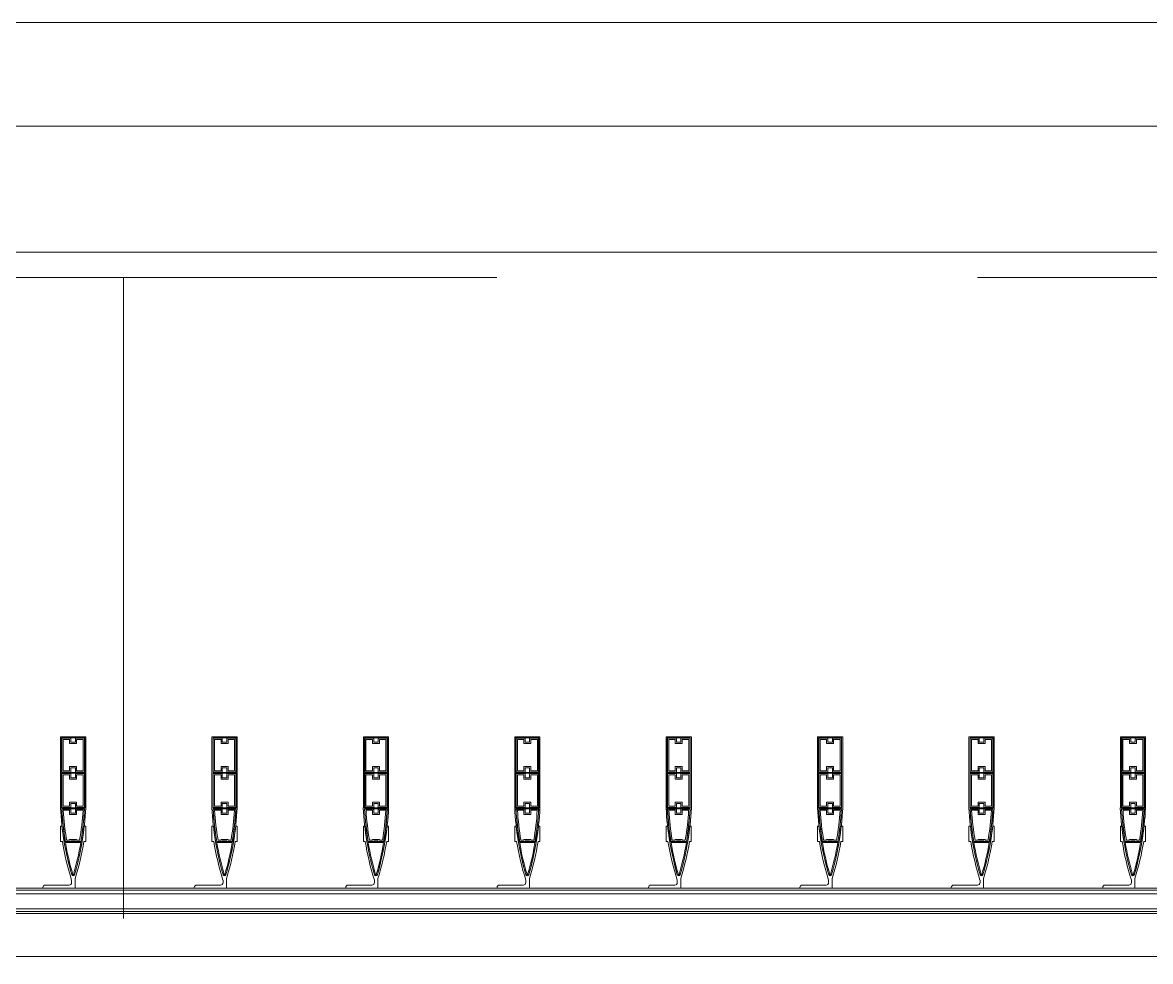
# Model space of a CAD drawing. Header units: millimetres. Extents: x 48966 to 155647, y -43515 to 26217.
# Drawn here: x 85732 to 87967, y 24062 to 25922 of the extents above; entities that cross this region are included whole.
import ezdxf

# ---------------------------------------------------------------- set-up
doc = ezdxf.new("R2010")
doc.units = ezdxf.units.MM
doc.linetypes.add('Осевые', pattern=[6350, 1270, -952.5, 3175, -952.5])
for name, color, linetype, lineweight in [('Обобщенные модели', 7, 'Continuous', 9), ('Обобщенные модели-1', 7, 'Continuous', 18), ('Оси-2', 7, 'Осевые', 9), ('Перекрытия', 7, 'Continuous', 9), ('Стены', 7, 'Continuous', 9), ('Стены-1', 7, 'Continuous', 18)]:
    doc.layers.add(name, color=color, linetype=linetype, lineweight=lineweight)

# ---------------------------------------------------------------- blocks, each defined once
blk = doc.blocks.new('Обвязочная балка 1 - Обвязочная балка 1-1451838-План 5-го этажа на отм_ _12_600')
at = {"layer": 'Обобщенные модели'}
for p, q in [((116781.7, 24196.1), (60831.6, 24196.1)), ((60831.6, 24166.3), (116781.7, 24166.3))]:
    blk.add_line(p, q, dxfattribs=at)
at = {"layer": 'Обобщенные модели-1'}
for p, q in [((116781.7, 24207.1), (60831.6, 24207.1)), ((60831.6, 24203.1), (116781.7, 24203.1)), ((116781.7, 24161.1), (60831.6, 24161.1)), ((60831.6, 24157.1), (116781.7, 24157.1))]:
    blk.add_line(p, q, dxfattribs=at)
blk = doc.blocks.new('Профиль ламели72 - Профиль ламели-1471089-План 5-го этажа на отм_ _12_600')
at = {"layer": 'Обобщенные модели-1'}
for p, q in [((83506.9, 24507.1), (83506.9, 24366.2)), ((83556.9, 24507.1), (83506.9, 24507.1)), ((83509.1, 24436.5), (83509.1, 24504.9)), ((83509.1, 24504.9), (83554.7, 24504.9)), ((83527.4, 24504.4), (83509.6, 24504.4)), ((83509.6, 24504.4), (83509.6, 24437)), ((83512.1, 24439.5), (83512.1, 24501.9)), ((83512.1, 24501.9), (83524.9, 24501.9)), ((83524.9, 24501.9), (83524.9, 24493.5)), ((83527.4, 24496), (83527.4, 24504.4)), ((83536.3, 24496), (83527.4, 24496)), ((83554.2, 24504.4), (83536.3, 24504.4)), ((83536.3, 24504.4), (83536.3, 24496)), ((83538.8, 24493.5), (83538.8, 24501.9)), ((83538.8, 24501.9), (83551.7, 24501.9)), ((83551.7, 24501.9), (83551.7, 24439.5)), ((83554.2, 24437), (83554.2, 24504.4)), ((83554.7, 24504.9), (83554.7, 24436.5)), ((83556.9, 24366.2), (83556.9, 24507.1)), ((83524.9, 24493.5), (83538.8, 24493.5)), ((83554.7, 24436.5), (83509.1, 24436.5)), ((83509.1, 24434.6), (83554.7, 24434.6)), ((83509.1, 24366.2), (83509.1, 24434.6)), ((83509.6, 24437), (83527.4, 24437)), ((83527.4, 24434.1), (83509.6, 24434.1)), ((83509.6, 24434.1), (83509.6, 24366.7)), ((83524.9, 24439.5), (83512.1, 24439.5)), ((83512.1, 24369.2), (83512.1, 24431.6)), ((83512.1, 24431.6), (83524.9, 24431.6)), ((83538.8, 24447.9), (83524.9, 24447.9)), ((83524.9, 24447.9), (83524.9, 24439.5)), ((83524.9, 24431.6), (83524.9, 24423.2)), ((83527.4, 24437), (83527.4, 24445.4)), ((83527.4, 24445.4), (83536.3, 24445.4)), ((83527.4, 24425.7), (83527.4, 24434.1)), ((83536.3, 24445.4), (83536.3, 24437)), ((83536.3, 24437), (83554.2, 24437)), ((83554.2, 24434.1), (83536.3, 24434.1)), ((83536.3, 24434.1), (83536.3, 24425.7)), ((83538.8, 24439.5), (83538.8, 24447.9)), ((83551.7, 24439.5), (83538.8, 24439.5)), ((83538.8, 24423.2), (83538.8, 24431.6)), ((83538.8, 24431.6), (83551.7, 24431.6)), ((83551.7, 24431.6), (83551.7, 24369.2)), ((83554.2, 24366.7), (83554.2, 24434.1)), ((83554.7, 24434.6), (83554.7, 24366.2)), ((83524.9, 24423.2), (83538.8, 24423.2)), ((83536.3, 24425.7), (83527.4, 24425.7)), ((83554.7, 24366.2), (83509.1, 24366.2)), ((83509.1, 24364.3), (83554.6, 24364.3)), ((83509.6, 24366.7), (83527.4, 24366.7)), ((83527.4, 24363.8), (83509.6, 24363.8)), ((83524.9, 24369.2), (83512.1, 24369.2)), ((83512.2, 24361.3), (83524.9, 24361.3)), ((83538.8, 24377.6), (83524.9, 24377.6)), ((83524.9, 24377.6), (83524.9, 24369.2)), ((83524.9, 24361.3), (83524.9, 24352.9)), ((83527.4, 24366.7), (83527.4, 24375.1)), ((83527.4, 24375.1), (83536.3, 24375.1)), ((83527.4, 24355.4), (83527.4, 24363.8)), ((83536.3, 24375.1), (83536.3, 24366.7)), ((83536.3, 24366.7), (83554.2, 24366.7)), ((83554.2, 24363.8), (83536.3, 24363.8)), ((83536.3, 24363.8), (83536.3, 24355.4)), ((83538.8, 24369.2), (83538.8, 24377.6)), ((83551.7, 24369.2), (83538.8, 24369.2)), ((83538.8, 24352.9), (83538.8, 24361.3)), ((83538.8, 24361.3), (83551.5, 24361.3)), ((83524.9, 24352.9), (83538.8, 24352.9)), ((83536.3, 24355.4), (83527.4, 24355.4)), ((83509.8, 24330.1), (83506.9, 24330.1)), ((83506.9, 24330.1), (83506.9, 24299.7)), ((83556.8, 24330.1), (83553.9, 24330.1)), ((83556.8, 24299.7), (83556.8, 24330.1)), ((83506.9, 24299.7), (83510.5, 24299.7)), ((83547.4, 24299.2), (83516.3, 24299.2)), ((83516.6, 24297.3), (83547.1, 24297.3)), ((83516.8, 24299.7), (83527.4, 24299.7)), ((83524.9, 24302.2), (83518.9, 24302.2)), ((83538.8, 24303.5), (83524.9, 24303.5)), ((83524.9, 24303.5), (83524.9, 24302.2)), ((83527.4, 24299.7), (83527.4, 24301)), ((83527.4, 24301), (83536.3, 24301)), ((83536.3, 24301), (83536.3, 24299.7)), ((83536.3, 24299.7), (83546.9, 24299.7)), ((83538.8, 24302.2), (83538.8, 24303.5)), ((83544.8, 24302.2), (83538.8, 24302.2)), ((83553.2, 24299.7), (83556.8, 24299.7)), ((83471.9, 24208.1), (83471.9, 24207.1)), ((83471.9, 24207.1), (83535.9, 24207.1)), ((83523.9, 24213.1), (83476.9, 24213.1)), ((83528.9, 24223), (83528.9, 24218.1)), ((83535.9, 24207.1), (83535.9, 24226.3))]:
    blk.add_line(p, q, dxfattribs=at)
for centre, radius, start, end in [((84080.6, 24394.6), 574.5, 182.8338, 196.2258), ((84080.7, 24394.3), 572.3, 183.0109, 189.5715), ((84080.4, 24395.9), 571.8, 183.2193, 189.6867), ((84080.5, 24395.6), 569.3, 183.4571, 189.4457), ((82983.1, 24394.6), 574.5, 343.7742, 357.1662), ((82983.2, 24395.6), 569.3, 350.5543, 356.5429), ((82983.3, 24395.9), 571.8, 350.3133, 356.7807), ((82983, 24394.3), 572.3, 350.4285, 356.9891), ((84080.6, 24394.6), 574.5, 186.4465, 196.2576), ((82983.1, 24394.6), 574.5, 343.7424, 353.5535), ((84077.1, 24394.6), 574.5, 189.5084, 197.3712), ((84049, 24386.8), 539.8, 189.5428, 196.4344), ((83014.7, 24386.8), 539.8, 343.5656, 350.4572), ((82986.6, 24394.6), 574.5, 342.9661, 350.4916), ((83531.9, 24235.1), 3, 200, 340), ((83531.9, 24234.5), 2.84, 196.2576, 343.7424), ((83531.9, 24234.2), 0.645, 196.4344, 343.5656), ((83476.9, 24208.1), 5, 90, 180), ((83523.9, 24218.1), 5, 270, 0)]:
    blk.add_arc(centre, radius, start, end, dxfattribs=at)
blk = doc.blocks.new('Профиль ламели73 - Профиль ламели-1471354-План 5-го этажа на отм_ _12_600')
at = {"layer": 'Обобщенные модели-1'}
for p, q in [((83806.9, 24507.1), (83806.9, 24366.2)), ((83856.9, 24507.1), (83806.9, 24507.1)), ((83809.1, 24436.5), (83809.1, 24504.9)), ((83809.1, 24504.9), (83854.7, 24504.9)), ((83827.4, 24504.4), (83809.6, 24504.4)), ((83809.6, 24504.4), (83809.6, 24437)), ((83812.1, 24439.5), (83812.1, 24501.9)), ((83812.1, 24501.9), (83824.9, 24501.9)), ((83824.9, 24501.9), (83824.9, 24493.5)), ((83827.4, 24496), (83827.4, 24504.4)), ((83836.3, 24496), (83827.4, 24496)), ((83854.2, 24504.4), (83836.3, 24504.4)), ((83836.3, 24504.4), (83836.3, 24496)), ((83838.8, 24493.5), (83838.8, 24501.9)), ((83838.8, 24501.9), (83851.7, 24501.9)), ((83851.7, 24501.9), (83851.7, 24439.5)), ((83854.2, 24437), (83854.2, 24504.4)), ((83854.7, 24504.9), (83854.7, 24436.5)), ((83856.9, 24366.2), (83856.9, 24507.1)), ((83824.9, 24493.5), (83838.8, 24493.5)), ((83854.7, 24436.5), (83809.1, 24436.5)), ((83809.1, 24434.6), (83854.7, 24434.6)), ((83809.1, 24366.2), (83809.1, 24434.6)), ((83809.6, 24437), (83827.4, 24437)), ((83827.4, 24434.1), (83809.6, 24434.1)), ((83809.6, 24434.1), (83809.6, 24366.7)), ((83824.9, 24439.5), (83812.1, 24439.5)), ((83812.1, 24369.2), (83812.1, 24431.6)), ((83812.1, 24431.6), (83824.9, 24431.6)), ((83838.8, 24447.9), (83824.9, 24447.9)), ((83824.9, 24447.9), (83824.9, 24439.5)), ((83824.9, 24431.6), (83824.9, 24423.2)), ((83827.4, 24437), (83827.4, 24445.4)), ((83827.4, 24445.4), (83836.3, 24445.4)), ((83827.4, 24425.7), (83827.4, 24434.1)), ((83836.3, 24445.4), (83836.3, 24437)), ((83836.3, 24437), (83854.2, 24437)), ((83854.2, 24434.1), (83836.3, 24434.1)), ((83836.3, 24434.1), (83836.3, 24425.7)), ((83838.8, 24439.5), (83838.8, 24447.9)), ((83851.7, 24439.5), (83838.8, 24439.5)), ((83838.8, 24423.2), (83838.8, 24431.6)), ((83838.8, 24431.6), (83851.7, 24431.6)), ((83851.7, 24431.6), (83851.7, 24369.2)), ((83854.2, 24366.7), (83854.2, 24434.1)), ((83854.7, 24434.6), (83854.7, 24366.2)), ((83824.9, 24423.2), (83838.8, 24423.2)), ((83836.3, 24425.7), (83827.4, 24425.7)), ((83854.7, 24366.2), (83809.1, 24366.2)), ((83809.1, 24364.3), (83854.6, 24364.3)), ((83809.6, 24366.7), (83827.4, 24366.7)), ((83827.4, 24363.8), (83809.6, 24363.8)), ((83824.9, 24369.2), (83812.1, 24369.2)), ((83812.2, 24361.3), (83824.9, 24361.3)), ((83838.8, 24377.6), (83824.9, 24377.6)), ((83824.9, 24377.6), (83824.9, 24369.2)), ((83824.9, 24361.3), (83824.9, 24352.9)), ((83827.4, 24366.7), (83827.4, 24375.1)), ((83827.4, 24375.1), (83836.3, 24375.1)), ((83827.4, 24355.4), (83827.4, 24363.8)), ((83836.3, 24375.1), (83836.3, 24366.7)), ((83836.3, 24366.7), (83854.2, 24366.7)), ((83854.2, 24363.8), (83836.3, 24363.8)), ((83836.3, 24363.8), (83836.3, 24355.4)), ((83838.8, 24369.2), (83838.8, 24377.6)), ((83851.7, 24369.2), (83838.8, 24369.2)), ((83838.8, 24352.9), (83838.8, 24361.3)), ((83838.8, 24361.3), (83851.5, 24361.3)), ((83824.9, 24352.9), (83838.8, 24352.9)), ((83836.3, 24355.4), (83827.4, 24355.4)), ((83809.8, 24330.1), (83806.9, 24330.1)), ((83806.9, 24330.1), (83806.9, 24299.7)), ((83856.8, 24330.1), (83853.9, 24330.1)), ((83856.8, 24299.7), (83856.8, 24330.1)), ((83806.9, 24299.7), (83810.5, 24299.7)), ((83847.4, 24299.2), (83816.3, 24299.2)), ((83816.6, 24297.3), (83847.1, 24297.3)), ((83816.8, 24299.7), (83827.4, 24299.7)), ((83824.9, 24302.2), (83818.9, 24302.2)), ((83838.8, 24303.5), (83824.9, 24303.5)), ((83824.9, 24303.5), (83824.9, 24302.2)), ((83827.4, 24299.7), (83827.4, 24301)), ((83827.4, 24301), (83836.3, 24301)), ((83836.3, 24301), (83836.3, 24299.7)), ((83836.3, 24299.7), (83846.9, 24299.7)), ((83838.8, 24302.2), (83838.8, 24303.5)), ((83844.8, 24302.2), (83838.8, 24302.2)), ((83853.2, 24299.7), (83856.8, 24299.7)), ((83771.9, 24208.1), (83771.9, 24207.1)), ((83771.9, 24207.1), (83835.9, 24207.1)), ((83823.9, 24213.1), (83776.9, 24213.1)), ((83828.9, 24223), (83828.9, 24218.1)), ((83835.9, 24207.1), (83835.9, 24226.3))]:
    blk.add_line(p, q, dxfattribs=at)
for centre, radius, start, end in [((84380.6, 24394.6), 574.5, 182.8338, 196.2258), ((84380.7, 24394.3), 572.3, 183.0109, 189.5715), ((84380.4, 24395.9), 571.8, 183.2193, 189.6867), ((84380.5, 24395.6), 569.3, 183.4571, 189.4457), ((83283.1, 24394.6), 574.5, 343.7742, 357.1662), ((83283.2, 24395.6), 569.3, 350.5543, 356.5429), ((83283.3, 24395.9), 571.8, 350.3133, 356.7807), ((83283, 24394.3), 572.3, 350.4285, 356.9891), ((84380.6, 24394.6), 574.5, 186.4465, 196.2576), ((83283.1, 24394.6), 574.5, 343.7424, 353.5535), ((84377.1, 24394.6), 574.5, 189.5084, 197.3712), ((84349, 24386.8), 539.8, 189.5428, 196.4344), ((83314.7, 24386.8), 539.8, 343.5656, 350.4572), ((83286.6, 24394.6), 574.5, 342.9661, 350.4916), ((83831.9, 24235.1), 3, 200, 340), ((83831.9, 24234.5), 2.84, 196.2576, 343.7424), ((83831.9, 24234.2), 0.645, 196.4344, 343.5656), ((83776.9, 24208.1), 5, 90, 180), ((83823.9, 24218.1), 5, 270, 0)]:
    blk.add_arc(centre, radius, start, end, dxfattribs=at)
blk = doc.blocks.new('Профиль ламели74 - Профиль ламели-1471619-План 5-го этажа на отм_ _12_600')
at = {"layer": 'Обобщенные модели-1'}
for p, q in [((84106.9, 24507.1), (84106.9, 24366.2)), ((84156.9, 24507.1), (84106.9, 24507.1)), ((84109.1, 24436.5), (84109.1, 24504.9)), ((84109.1, 24504.9), (84154.7, 24504.9)), ((84127.4, 24504.4), (84109.6, 24504.4)), ((84109.6, 24504.4), (84109.6, 24437)), ((84112.1, 24439.5), (84112.1, 24501.9)), ((84112.1, 24501.9), (84124.9, 24501.9)), ((84124.9, 24501.9), (84124.9, 24493.5)), ((84127.4, 24496), (84127.4, 24504.4)), ((84136.3, 24496), (84127.4, 24496)), ((84154.2, 24504.4), (84136.3, 24504.4)), ((84136.3, 24504.4), (84136.3, 24496)), ((84138.8, 24493.5), (84138.8, 24501.9)), ((84138.8, 24501.9), (84151.7, 24501.9)), ((84151.7, 24501.9), (84151.7, 24439.5)), ((84154.2, 24437), (84154.2, 24504.4)), ((84154.7, 24504.9), (84154.7, 24436.5)), ((84156.9, 24366.2), (84156.9, 24507.1)), ((84124.9, 24493.5), (84138.8, 24493.5)), ((84154.7, 24436.5), (84109.1, 24436.5)), ((84109.1, 24434.6), (84154.7, 24434.6)), ((84109.1, 24366.2), (84109.1, 24434.6)), ((84109.6, 24437), (84127.4, 24437)), ((84127.4, 24434.1), (84109.6, 24434.1)), ((84109.6, 24434.1), (84109.6, 24366.7)), ((84124.9, 24439.5), (84112.1, 24439.5)), ((84112.1, 24369.2), (84112.1, 24431.6)), ((84112.1, 24431.6), (84124.9, 24431.6)), ((84138.8, 24447.9), (84124.9, 24447.9)), ((84124.9, 24447.9), (84124.9, 24439.5)), ((84124.9, 24431.6), (84124.9, 24423.2)), ((84127.4, 24437), (84127.4, 24445.4)), ((84127.4, 24445.4), (84136.3, 24445.4)), ((84127.4, 24425.7), (84127.4, 24434.1)), ((84136.3, 24445.4), (84136.3, 24437)), ((84136.3, 24437), (84154.2, 24437)), ((84154.2, 24434.1), (84136.3, 24434.1)), ((84136.3, 24434.1), (84136.3, 24425.7)), ((84138.8, 24439.5), (84138.8, 24447.9)), ((84151.7, 24439.5), (84138.8, 24439.5)), ((84138.8, 24423.2), (84138.8, 24431.6)), ((84138.8, 24431.6), (84151.7, 24431.6)), ((84151.7, 24431.6), (84151.7, 24369.2)), ((84154.2, 24366.7), (84154.2, 24434.1)), ((84154.7, 24434.6), (84154.7, 24366.2)), ((84124.9, 24423.2), (84138.8, 24423.2)), ((84136.3, 24425.7), (84127.4, 24425.7)), ((84154.7, 24366.2), (84109.1, 24366.2)), ((84109.1, 24364.3), (84154.6, 24364.3)), ((84109.6, 24366.7), (84127.4, 24366.7)), ((84127.4, 24363.8), (84109.6, 24363.8)), ((84124.9, 24369.2), (84112.1, 24369.2)), ((84112.2, 24361.3), (84124.9, 24361.3)), ((84138.8, 24377.6), (84124.9, 24377.6)), ((84124.9, 24377.6), (84124.9, 24369.2)), ((84124.9, 24361.3), (84124.9, 24352.9)), ((84127.4, 24366.7), (84127.4, 24375.1)), ((84127.4, 24375.1), (84136.3, 24375.1)), ((84127.4, 24355.4), (84127.4, 24363.8)), ((84136.3, 24375.1), (84136.3, 24366.7)), ((84136.3, 24366.7), (84154.2, 24366.7)), ((84154.2, 24363.8), (84136.3, 24363.8)), ((84136.3, 24363.8), (84136.3, 24355.4)), ((84138.8, 24369.2), (84138.8, 24377.6)), ((84151.7, 24369.2), (84138.8, 24369.2)), ((84138.8, 24352.9), (84138.8, 24361.3)), ((84138.8, 24361.3), (84151.5, 24361.3)), ((84124.9, 24352.9), (84138.8, 24352.9)), ((84136.3, 24355.4), (84127.4, 24355.4)), ((84109.8, 24330.1), (84106.9, 24330.1)), ((84106.9, 24330.1), (84106.9, 24299.7)), ((84156.8, 24330.1), (84153.9, 24330.1)), ((84156.8, 24299.7), (84156.8, 24330.1)), ((84106.9, 24299.7), (84110.5, 24299.7)), ((84147.4, 24299.2), (84116.3, 24299.2)), ((84116.6, 24297.3), (84147.1, 24297.3)), ((84116.8, 24299.7), (84127.4, 24299.7)), ((84124.9, 24302.2), (84118.9, 24302.2)), ((84138.8, 24303.5), (84124.9, 24303.5)), ((84124.9, 24303.5), (84124.9, 24302.2)), ((84127.4, 24299.7), (84127.4, 24301)), ((84127.4, 24301), (84136.3, 24301)), ((84136.3, 24301), (84136.3, 24299.7)), ((84136.3, 24299.7), (84146.9, 24299.7)), ((84138.8, 24302.2), (84138.8, 24303.5)), ((84144.8, 24302.2), (84138.8, 24302.2)), ((84153.2, 24299.7), (84156.8, 24299.7)), ((84071.9, 24208.1), (84071.9, 24207.1)), ((84071.9, 24207.1), (84135.9, 24207.1)), ((84123.9, 24213.1), (84076.9, 24213.1)), ((84128.9, 24223), (84128.9, 24218.1)), ((84135.9, 24207.1), (84135.9, 24226.3))]:
    blk.add_line(p, q, dxfattribs=at)
for centre, radius, start, end in [((84680.6, 24394.6), 574.5, 182.8338, 196.2258), ((84680.7, 24394.3), 572.3, 183.0109, 189.5715), ((84680.4, 24395.9), 571.8, 183.2193, 189.6867), ((84680.5, 24395.6), 569.3, 183.4571, 189.4457), ((83583.1, 24394.6), 574.5, 343.7742, 357.1662), ((83583.2, 24395.6), 569.3, 350.5543, 356.5429), ((83583.3, 24395.9), 571.8, 350.3133, 356.7807), ((83583, 24394.3), 572.3, 350.4285, 356.9891), ((84680.6, 24394.6), 574.5, 186.4465, 196.2576), ((83583.1, 24394.6), 574.5, 343.7424, 353.5535), ((84677.1, 24394.6), 574.5, 189.5084, 197.3712), ((84649, 24386.8), 539.8, 189.5428, 196.4344), ((83614.7, 24386.8), 539.8, 343.5656, 350.4572), ((83586.6, 24394.6), 574.5, 342.9661, 350.4916), ((84131.9, 24235.1), 3, 200, 340), ((84131.9, 24234.5), 2.84, 196.2576, 343.7424), ((84131.9, 24234.2), 0.645, 196.4344, 343.5656), ((84076.9, 24208.1), 5, 90, 180), ((84123.9, 24218.1), 5, 270, 0)]:
    blk.add_arc(centre, radius, start, end, dxfattribs=at)
blk = doc.blocks.new('Профиль ламели75 - Профиль ламели-1471884-План 5-го этажа на отм_ _12_600')
at = {"layer": 'Обобщенные модели-1'}
for p, q in [((84406.9, 24507.1), (84406.9, 24366.2)), ((84456.9, 24507.1), (84406.9, 24507.1)), ((84409.1, 24436.5), (84409.1, 24504.9)), ((84409.1, 24504.9), (84454.7, 24504.9)), ((84427.4, 24504.4), (84409.6, 24504.4)), ((84409.6, 24504.4), (84409.6, 24437)), ((84412.1, 24439.5), (84412.1, 24501.9)), ((84412.1, 24501.9), (84424.9, 24501.9)), ((84424.9, 24501.9), (84424.9, 24493.5)), ((84427.4, 24496), (84427.4, 24504.4)), ((84436.3, 24496), (84427.4, 24496)), ((84454.2, 24504.4), (84436.3, 24504.4)), ((84436.3, 24504.4), (84436.3, 24496)), ((84438.8, 24493.5), (84438.8, 24501.9)), ((84438.8, 24501.9), (84451.7, 24501.9)), ((84451.7, 24501.9), (84451.7, 24439.5)), ((84454.2, 24437), (84454.2, 24504.4)), ((84454.7, 24504.9), (84454.7, 24436.5)), ((84456.9, 24366.2), (84456.9, 24507.1)), ((84424.9, 24493.5), (84438.8, 24493.5)), ((84454.7, 24436.5), (84409.1, 24436.5)), ((84409.1, 24434.6), (84454.7, 24434.6)), ((84409.1, 24366.2), (84409.1, 24434.6)), ((84409.6, 24437), (84427.4, 24437)), ((84427.4, 24434.1), (84409.6, 24434.1)), ((84409.6, 24434.1), (84409.6, 24366.7)), ((84424.9, 24439.5), (84412.1, 24439.5)), ((84412.1, 24369.2), (84412.1, 24431.6)), ((84412.1, 24431.6), (84424.9, 24431.6)), ((84438.8, 24447.9), (84424.9, 24447.9)), ((84424.9, 24447.9), (84424.9, 24439.5)), ((84424.9, 24431.6), (84424.9, 24423.2)), ((84427.4, 24437), (84427.4, 24445.4)), ((84427.4, 24445.4), (84436.3, 24445.4)), ((84427.4, 24425.7), (84427.4, 24434.1)), ((84436.3, 24445.4), (84436.3, 24437)), ((84436.3, 24437), (84454.2, 24437)), ((84454.2, 24434.1), (84436.3, 24434.1)), ((84436.3, 24434.1), (84436.3, 24425.7)), ((84438.8, 24439.5), (84438.8, 24447.9)), ((84451.7, 24439.5), (84438.8, 24439.5)), ((84438.8, 24423.2), (84438.8, 24431.6)), ((84438.8, 24431.6), (84451.7, 24431.6)), ((84451.7, 24431.6), (84451.7, 24369.2)), ((84454.2, 24366.7), (84454.2, 24434.1)), ((84454.7, 24434.6), (84454.7, 24366.2)), ((84424.9, 24423.2), (84438.8, 24423.2)), ((84436.3, 24425.7), (84427.4, 24425.7)), ((84454.7, 24366.2), (84409.1, 24366.2)), ((84409.1, 24364.3), (84454.6, 24364.3)), ((84409.6, 24366.7), (84427.4, 24366.7)), ((84427.4, 24363.8), (84409.6, 24363.8)), ((84424.9, 24369.2), (84412.1, 24369.2)), ((84412.2, 24361.3), (84424.9, 24361.3)), ((84438.8, 24377.6), (84424.9, 24377.6)), ((84424.9, 24377.6), (84424.9, 24369.2)), ((84424.9, 24361.3), (84424.9, 24352.9)), ((84427.4, 24366.7), (84427.4, 24375.1)), ((84427.4, 24375.1), (84436.3, 24375.1)), ((84427.4, 24355.4), (84427.4, 24363.8)), ((84436.3, 24375.1), (84436.3, 24366.7)), ((84436.3, 24366.7), (84454.2, 24366.7)), ((84454.2, 24363.8), (84436.3, 24363.8)), ((84436.3, 24363.8), (84436.3, 24355.4)), ((84438.8, 24369.2), (84438.8, 24377.6)), ((84451.7, 24369.2), (84438.8, 24369.2)), ((84438.8, 24352.9), (84438.8, 24361.3)), ((84438.8, 24361.3), (84451.5, 24361.3)), ((84424.9, 24352.9), (84438.8, 24352.9)), ((84436.3, 24355.4), (84427.4, 24355.4)), ((84409.8, 24330.1), (84406.9, 24330.1)), ((84406.9, 24330.1), (84406.9, 24299.7)), ((84456.8, 24330.1), (84453.9, 24330.1)), ((84456.8, 24299.7), (84456.8, 24330.1)), ((84406.9, 24299.7), (84410.5, 24299.7)), ((84447.4, 24299.2), (84416.3, 24299.2)), ((84416.6, 24297.3), (84447.1, 24297.3)), ((84416.8, 24299.7), (84427.4, 24299.7)), ((84424.9, 24302.2), (84418.9, 24302.2)), ((84438.8, 24303.5), (84424.9, 24303.5)), ((84424.9, 24303.5), (84424.9, 24302.2)), ((84427.4, 24299.7), (84427.4, 24301)), ((84427.4, 24301), (84436.3, 24301)), ((84436.3, 24301), (84436.3, 24299.7)), ((84436.3, 24299.7), (84446.9, 24299.7)), ((84438.8, 24302.2), (84438.8, 24303.5)), ((84444.8, 24302.2), (84438.8, 24302.2)), ((84453.2, 24299.7), (84456.8, 24299.7)), ((84371.9, 24208.1), (84371.9, 24207.1)), ((84371.9, 24207.1), (84435.9, 24207.1)), ((84423.9, 24213.1), (84376.9, 24213.1)), ((84428.9, 24223), (84428.9, 24218.1)), ((84435.9, 24207.1), (84435.9, 24226.3))]:
    blk.add_line(p, q, dxfattribs=at)
for centre, radius, start, end in [((84980.6, 24394.6), 574.5, 182.8338, 196.2258), ((84980.7, 24394.3), 572.3, 183.0109, 189.5715), ((84980.4, 24395.9), 571.8, 183.2193, 189.6867), ((84980.5, 24395.6), 569.3, 183.4571, 189.4457), ((83883.1, 24394.6), 574.5, 343.7742, 357.1662), ((83883.2, 24395.6), 569.3, 350.5543, 356.5429), ((83883.3, 24395.9), 571.8, 350.3133, 356.7807), ((83883, 24394.3), 572.3, 350.4285, 356.9891), ((84980.6, 24394.6), 574.5, 186.4465, 196.2576), ((83883.1, 24394.6), 574.5, 343.7424, 353.5535), ((84977.1, 24394.6), 574.5, 189.5084, 197.3712), ((84949, 24386.8), 539.8, 189.5428, 196.4344), ((83914.7, 24386.8), 539.8, 343.5656, 350.4572), ((83886.6, 24394.6), 574.5, 342.9661, 350.4916), ((84431.9, 24235.1), 3, 200, 340), ((84431.9, 24234.5), 2.84, 196.2576, 343.7424), ((84431.9, 24234.2), 0.645, 196.4344, 343.5656), ((84376.9, 24208.1), 5, 90, 180), ((84423.9, 24218.1), 5, 270, 0)]:
    blk.add_arc(centre, radius, start, end, dxfattribs=at)
blk = doc.blocks.new('Профиль ламели76 - Профиль ламели-1472149-План 5-го этажа на отм_ _12_600')
at = {"layer": 'Обобщенные модели-1'}
for p, q in [((84706.9, 24507.1), (84706.9, 24366.2)), ((84756.9, 24507.1), (84706.9, 24507.1)), ((84709.1, 24436.5), (84709.1, 24504.9)), ((84709.1, 24504.9), (84754.7, 24504.9)), ((84727.4, 24504.4), (84709.6, 24504.4)), ((84709.6, 24504.4), (84709.6, 24437)), ((84712.1, 24439.5), (84712.1, 24501.9)), ((84712.1, 24501.9), (84724.9, 24501.9)), ((84724.9, 24501.9), (84724.9, 24493.5)), ((84727.4, 24496), (84727.4, 24504.4)), ((84736.3, 24496), (84727.4, 24496)), ((84754.2, 24504.4), (84736.3, 24504.4)), ((84736.3, 24504.4), (84736.3, 24496)), ((84738.8, 24493.5), (84738.8, 24501.9)), ((84738.8, 24501.9), (84751.7, 24501.9)), ((84751.7, 24501.9), (84751.7, 24439.5)), ((84754.2, 24437), (84754.2, 24504.4)), ((84754.7, 24504.9), (84754.7, 24436.5)), ((84756.9, 24366.2), (84756.9, 24507.1)), ((84724.9, 24493.5), (84738.8, 24493.5)), ((84754.7, 24436.5), (84709.1, 24436.5)), ((84709.1, 24434.6), (84754.7, 24434.6)), ((84709.1, 24366.2), (84709.1, 24434.6)), ((84709.6, 24437), (84727.4, 24437)), ((84727.4, 24434.1), (84709.6, 24434.1)), ((84709.6, 24434.1), (84709.6, 24366.7)), ((84724.9, 24439.5), (84712.1, 24439.5)), ((84712.1, 24369.2), (84712.1, 24431.6)), ((84712.1, 24431.6), (84724.9, 24431.6)), ((84738.8, 24447.9), (84724.9, 24447.9)), ((84724.9, 24447.9), (84724.9, 24439.5)), ((84724.9, 24431.6), (84724.9, 24423.2)), ((84727.4, 24437), (84727.4, 24445.4)), ((84727.4, 24445.4), (84736.3, 24445.4)), ((84727.4, 24425.7), (84727.4, 24434.1)), ((84736.3, 24445.4), (84736.3, 24437)), ((84736.3, 24437), (84754.2, 24437)), ((84754.2, 24434.1), (84736.3, 24434.1)), ((84736.3, 24434.1), (84736.3, 24425.7)), ((84738.8, 24439.5), (84738.8, 24447.9)), ((84751.7, 24439.5), (84738.8, 24439.5)), ((84738.8, 24423.2), (84738.8, 24431.6)), ((84738.8, 24431.6), (84751.7, 24431.6)), ((84751.7, 24431.6), (84751.7, 24369.2)), ((84754.2, 24366.7), (84754.2, 24434.1)), ((84754.7, 24434.6), (84754.7, 24366.2)), ((84724.9, 24423.2), (84738.8, 24423.2)), ((84736.3, 24425.7), (84727.4, 24425.7)), ((84754.7, 24366.2), (84709.1, 24366.2)), ((84709.1, 24364.3), (84754.6, 24364.3)), ((84709.6, 24366.7), (84727.4, 24366.7)), ((84727.4, 24363.8), (84709.6, 24363.8)), ((84724.9, 24369.2), (84712.1, 24369.2)), ((84712.2, 24361.3), (84724.9, 24361.3)), ((84738.8, 24377.6), (84724.9, 24377.6)), ((84724.9, 24377.6), (84724.9, 24369.2)), ((84724.9, 24361.3), (84724.9, 24352.9)), ((84727.4, 24366.7), (84727.4, 24375.1)), ((84727.4, 24375.1), (84736.3, 24375.1)), ((84727.4, 24355.4), (84727.4, 24363.8)), ((84736.3, 24375.1), (84736.3, 24366.7)), ((84736.3, 24366.7), (84754.2, 24366.7)), ((84754.2, 24363.8), (84736.3, 24363.8)), ((84736.3, 24363.8), (84736.3, 24355.4)), ((84738.8, 24369.2), (84738.8, 24377.6)), ((84751.7, 24369.2), (84738.8, 24369.2)), ((84738.8, 24352.9), (84738.8, 24361.3)), ((84738.8, 24361.3), (84751.5, 24361.3)), ((84724.9, 24352.9), (84738.8, 24352.9)), ((84736.3, 24355.4), (84727.4, 24355.4)), ((84709.8, 24330.1), (84706.9, 24330.1)), ((84706.9, 24330.1), (84706.9, 24299.7)), ((84756.8, 24330.1), (84753.9, 24330.1)), ((84756.8, 24299.7), (84756.8, 24330.1)), ((84706.9, 24299.7), (84710.5, 24299.7)), ((84747.4, 24299.2), (84716.3, 24299.2)), ((84716.6, 24297.3), (84747.1, 24297.3)), ((84716.8, 24299.7), (84727.4, 24299.7)), ((84724.9, 24302.2), (84718.9, 24302.2)), ((84738.8, 24303.5), (84724.9, 24303.5)), ((84724.9, 24303.5), (84724.9, 24302.2)), ((84727.4, 24299.7), (84727.4, 24301)), ((84727.4, 24301), (84736.3, 24301)), ((84736.3, 24301), (84736.3, 24299.7)), ((84736.3, 24299.7), (84746.9, 24299.7)), ((84738.8, 24302.2), (84738.8, 24303.5)), ((84744.8, 24302.2), (84738.8, 24302.2)), ((84753.2, 24299.7), (84756.8, 24299.7)), ((84671.9, 24208.1), (84671.9, 24207.1)), ((84671.9, 24207.1), (84735.9, 24207.1)), ((84723.9, 24213.1), (84676.9, 24213.1)), ((84728.9, 24223), (84728.9, 24218.1)), ((84735.9, 24207.1), (84735.9, 24226.3))]:
    blk.add_line(p, q, dxfattribs=at)
for centre, radius, start, end in [((85280.6, 24394.6), 574.5, 182.8338, 196.2258), ((85280.7, 24394.3), 572.3, 183.0109, 189.5715), ((85280.4, 24395.9), 571.8, 183.2193, 189.6867), ((85280.5, 24395.6), 569.3, 183.4571, 189.4457), ((84183.1, 24394.6), 574.5, 343.7742, 357.1662), ((84183.2, 24395.6), 569.3, 350.5543, 356.5429), ((84183.3, 24395.9), 571.8, 350.3133, 356.7807), ((84183, 24394.3), 572.3, 350.4285, 356.9891), ((85280.6, 24394.6), 574.5, 186.4465, 196.2576), ((84183.1, 24394.6), 574.5, 343.7424, 353.5535), ((85277.1, 24394.6), 574.5, 189.5084, 197.3712), ((85249, 24386.8), 539.8, 189.5428, 196.4344), ((84214.7, 24386.8), 539.8, 343.5656, 350.4572), ((84186.6, 24394.6), 574.5, 342.9661, 350.4916), ((84731.9, 24235.1), 3, 200, 340), ((84731.9, 24234.5), 2.84, 196.2576, 343.7424), ((84731.9, 24234.2), 0.645, 196.4344, 343.5656), ((84676.9, 24208.1), 5, 90, 180), ((84723.9, 24218.1), 5, 270, 0)]:
    blk.add_arc(centre, radius, start, end, dxfattribs=at)
blk = doc.blocks.new('Профиль ламели77 - Профиль ламели-1472414-План 5-го этажа на отм_ _12_600')
at = {"layer": 'Обобщенные модели-1'}
for p, q in [((85006.9, 24507.1), (85006.9, 24366.2)), ((85056.9, 24507.1), (85006.9, 24507.1)), ((85009.1, 24436.5), (85009.1, 24504.9)), ((85009.1, 24504.9), (85054.7, 24504.9)), ((85027.4, 24504.4), (85009.6, 24504.4)), ((85009.6, 24504.4), (85009.6, 24437)), ((85012.1, 24439.5), (85012.1, 24501.9)), ((85012.1, 24501.9), (85024.9, 24501.9)), ((85024.9, 24501.9), (85024.9, 24493.5)), ((85027.4, 24496), (85027.4, 24504.4)), ((85036.3, 24496), (85027.4, 24496)), ((85054.2, 24504.4), (85036.3, 24504.4)), ((85036.3, 24504.4), (85036.3, 24496)), ((85038.8, 24493.5), (85038.8, 24501.9)), ((85038.8, 24501.9), (85051.7, 24501.9)), ((85051.7, 24501.9), (85051.7, 24439.5)), ((85054.2, 24437), (85054.2, 24504.4)), ((85054.7, 24504.9), (85054.7, 24436.5)), ((85056.9, 24366.2), (85056.9, 24507.1)), ((85024.9, 24493.5), (85038.8, 24493.5)), ((85054.7, 24436.5), (85009.1, 24436.5)), ((85009.1, 24434.6), (85054.7, 24434.6)), ((85009.1, 24366.2), (85009.1, 24434.6)), ((85009.6, 24437), (85027.4, 24437)), ((85027.4, 24434.1), (85009.6, 24434.1)), ((85009.6, 24434.1), (85009.6, 24366.7)), ((85024.9, 24439.5), (85012.1, 24439.5)), ((85012.1, 24369.2), (85012.1, 24431.6)), ((85012.1, 24431.6), (85024.9, 24431.6)), ((85038.8, 24447.9), (85024.9, 24447.9)), ((85024.9, 24447.9), (85024.9, 24439.5)), ((85024.9, 24431.6), (85024.9, 24423.2)), ((85027.4, 24437), (85027.4, 24445.4)), ((85027.4, 24445.4), (85036.3, 24445.4)), ((85027.4, 24425.7), (85027.4, 24434.1)), ((85036.3, 24445.4), (85036.3, 24437)), ((85036.3, 24437), (85054.2, 24437)), ((85054.2, 24434.1), (85036.3, 24434.1)), ((85036.3, 24434.1), (85036.3, 24425.7)), ((85038.8, 24439.5), (85038.8, 24447.9)), ((85051.7, 24439.5), (85038.8, 24439.5)), ((85038.8, 24423.2), (85038.8, 24431.6)), ((85038.8, 24431.6), (85051.7, 24431.6)), ((85051.7, 24431.6), (85051.7, 24369.2)), ((85054.2, 24366.7), (85054.2, 24434.1)), ((85054.7, 24434.6), (85054.7, 24366.2)), ((85024.9, 24423.2), (85038.8, 24423.2)), ((85036.3, 24425.7), (85027.4, 24425.7)), ((85054.7, 24366.2), (85009.1, 24366.2)), ((85009.1, 24364.3), (85054.6, 24364.3)), ((85009.6, 24366.7), (85027.4, 24366.7)), ((85027.4, 24363.8), (85009.6, 24363.8)), ((85024.9, 24369.2), (85012.1, 24369.2)), ((85012.2, 24361.3), (85024.9, 24361.3)), ((85038.8, 24377.6), (85024.9, 24377.6)), ((85024.9, 24377.6), (85024.9, 24369.2)), ((85024.9, 24361.3), (85024.9, 24352.9)), ((85027.4, 24366.7), (85027.4, 24375.1)), ((85027.4, 24375.1), (85036.3, 24375.1)), ((85027.4, 24355.4), (85027.4, 24363.8)), ((85036.3, 24375.1), (85036.3, 24366.7)), ((85036.3, 24366.7), (85054.2, 24366.7)), ((85054.2, 24363.8), (85036.3, 24363.8)), ((85036.3, 24363.8), (85036.3, 24355.4)), ((85038.8, 24369.2), (85038.8, 24377.6)), ((85051.7, 24369.2), (85038.8, 24369.2)), ((85038.8, 24352.9), (85038.8, 24361.3)), ((85038.8, 24361.3), (85051.5, 24361.3)), ((85024.9, 24352.9), (85038.8, 24352.9)), ((85036.3, 24355.4), (85027.4, 24355.4)), ((85009.8, 24330.1), (85006.9, 24330.1)), ((85006.9, 24330.1), (85006.9, 24299.7)), ((85056.8, 24330.1), (85053.9, 24330.1)), ((85056.8, 24299.7), (85056.8, 24330.1)), ((85006.9, 24299.7), (85010.5, 24299.7)), ((85047.4, 24299.2), (85016.3, 24299.2)), ((85016.6, 24297.3), (85047.1, 24297.3)), ((85016.8, 24299.7), (85027.4, 24299.7)), ((85024.9, 24302.2), (85018.9, 24302.2)), ((85038.8, 24303.5), (85024.9, 24303.5)), ((85024.9, 24303.5), (85024.9, 24302.2)), ((85027.4, 24299.7), (85027.4, 24301)), ((85027.4, 24301), (85036.3, 24301)), ((85036.3, 24301), (85036.3, 24299.7)), ((85036.3, 24299.7), (85046.9, 24299.7)), ((85038.8, 24302.2), (85038.8, 24303.5)), ((85044.8, 24302.2), (85038.8, 24302.2)), ((85053.2, 24299.7), (85056.8, 24299.7)), ((84971.9, 24208.1), (84971.9, 24207.1)), ((84971.9, 24207.1), (85035.9, 24207.1)), ((85023.9, 24213.1), (84976.9, 24213.1)), ((85028.9, 24223), (85028.9, 24218.1)), ((85035.9, 24207.1), (85035.9, 24226.3))]:
    blk.add_line(p, q, dxfattribs=at)
for centre, radius, start, end in [((85580.6, 24394.6), 574.5, 182.8338, 196.2258), ((85580.7, 24394.3), 572.3, 183.0109, 189.5715), ((85580.4, 24395.9), 571.8, 183.2193, 189.6867), ((85580.5, 24395.6), 569.3, 183.4571, 189.4457), ((84483.1, 24394.6), 574.5, 343.7742, 357.1662), ((84483.2, 24395.6), 569.3, 350.5543, 356.5429), ((84483.3, 24395.9), 571.8, 350.3133, 356.7807), ((84483, 24394.3), 572.3, 350.4285, 356.9891), ((85580.6, 24394.6), 574.5, 186.4465, 196.2576), ((84483.1, 24394.6), 574.5, 343.7424, 353.5535), ((85577.1, 24394.6), 574.5, 189.5084, 197.3712), ((85549, 24386.8), 539.8, 189.5428, 196.4344), ((84514.7, 24386.8), 539.8, 343.5656, 350.4572), ((84486.6, 24394.6), 574.5, 342.9661, 350.4916), ((85031.9, 24235.1), 3, 200, 340), ((85031.9, 24234.5), 2.84, 196.2576, 343.7424), ((85031.9, 24234.2), 0.645, 196.4344, 343.5656), ((84976.9, 24208.1), 5, 90, 180), ((85023.9, 24218.1), 5, 270, 0)]:
    blk.add_arc(centre, radius, start, end, dxfattribs=at)
blk = doc.blocks.new('Профиль ламели78 - Профиль ламели-1472679-План 5-го этажа на отм_ _12_600')
at = {"layer": 'Обобщенные модели-1'}
for p, q in [((85306.9, 24507.1), (85306.9, 24366.2)), ((85356.9, 24507.1), (85306.9, 24507.1)), ((85309.1, 24436.5), (85309.1, 24504.9)), ((85309.1, 24504.9), (85354.7, 24504.9)), ((85327.4, 24504.4), (85309.6, 24504.4)), ((85309.6, 24504.4), (85309.6, 24437)), ((85312.1, 24439.5), (85312.1, 24501.9)), ((85312.1, 24501.9), (85324.9, 24501.9)), ((85324.9, 24501.9), (85324.9, 24493.5)), ((85327.4, 24496), (85327.4, 24504.4)), ((85336.3, 24496), (85327.4, 24496)), ((85354.2, 24504.4), (85336.3, 24504.4)), ((85336.3, 24504.4), (85336.3, 24496)), ((85338.8, 24493.5), (85338.8, 24501.9)), ((85338.8, 24501.9), (85351.7, 24501.9)), ((85351.7, 24501.9), (85351.7, 24439.5)), ((85354.2, 24437), (85354.2, 24504.4)), ((85354.7, 24504.9), (85354.7, 24436.5)), ((85356.9, 24366.2), (85356.9, 24507.1)), ((85324.9, 24493.5), (85338.8, 24493.5)), ((85354.7, 24436.5), (85309.1, 24436.5)), ((85309.1, 24434.6), (85354.7, 24434.6)), ((85309.1, 24366.2), (85309.1, 24434.6)), ((85309.6, 24437), (85327.4, 24437)), ((85327.4, 24434.1), (85309.6, 24434.1)), ((85309.6, 24434.1), (85309.6, 24366.7)), ((85324.9, 24439.5), (85312.1, 24439.5)), ((85312.1, 24369.2), (85312.1, 24431.6)), ((85312.1, 24431.6), (85324.9, 24431.6)), ((85338.8, 24447.9), (85324.9, 24447.9)), ((85324.9, 24447.9), (85324.9, 24439.5)), ((85324.9, 24431.6), (85324.9, 24423.2)), ((85327.4, 24437), (85327.4, 24445.4)), ((85327.4, 24445.4), (85336.3, 24445.4)), ((85327.4, 24425.7), (85327.4, 24434.1)), ((85336.3, 24445.4), (85336.3, 24437)), ((85336.3, 24437), (85354.2, 24437)), ((85354.2, 24434.1), (85336.3, 24434.1)), ((85336.3, 24434.1), (85336.3, 24425.7)), ((85338.8, 24439.5), (85338.8, 24447.9)), ((85351.7, 24439.5), (85338.8, 24439.5)), ((85338.8, 24423.2), (85338.8, 24431.6)), ((85338.8, 24431.6), (85351.7, 24431.6)), ((85351.7, 24431.6), (85351.7, 24369.2)), ((85354.2, 24366.7), (85354.2, 24434.1)), ((85354.7, 24434.6), (85354.7, 24366.2)), ((85324.9, 24423.2), (85338.8, 24423.2)), ((85336.3, 24425.7), (85327.4, 24425.7)), ((85354.7, 24366.2), (85309.1, 24366.2)), ((85309.1, 24364.3), (85354.6, 24364.3)), ((85309.6, 24366.7), (85327.4, 24366.7)), ((85327.4, 24363.8), (85309.6, 24363.8)), ((85324.9, 24369.2), (85312.1, 24369.2)), ((85312.2, 24361.3), (85324.9, 24361.3)), ((85338.8, 24377.6), (85324.9, 24377.6)), ((85324.9, 24377.6), (85324.9, 24369.2)), ((85324.9, 24361.3), (85324.9, 24352.9)), ((85327.4, 24366.7), (85327.4, 24375.1)), ((85327.4, 24375.1), (85336.3, 24375.1)), ((85327.4, 24355.4), (85327.4, 24363.8)), ((85336.3, 24375.1), (85336.3, 24366.7)), ((85336.3, 24366.7), (85354.2, 24366.7)), ((85354.2, 24363.8), (85336.3, 24363.8)), ((85336.3, 24363.8), (85336.3, 24355.4)), ((85338.8, 24369.2), (85338.8, 24377.6)), ((85351.7, 24369.2), (85338.8, 24369.2)), ((85338.8, 24352.9), (85338.8, 24361.3)), ((85338.8, 24361.3), (85351.5, 24361.3)), ((85324.9, 24352.9), (85338.8, 24352.9)), ((85336.3, 24355.4), (85327.4, 24355.4)), ((85309.8, 24330.1), (85306.9, 24330.1)), ((85306.9, 24330.1), (85306.9, 24299.7)), ((85356.8, 24330.1), (85353.9, 24330.1)), ((85356.8, 24299.7), (85356.8, 24330.1)), ((85306.9, 24299.7), (85310.5, 24299.7)), ((85347.4, 24299.2), (85316.3, 24299.2)), ((85316.6, 24297.3), (85347.1, 24297.3)), ((85316.8, 24299.7), (85327.4, 24299.7)), ((85324.9, 24302.2), (85318.9, 24302.2)), ((85338.8, 24303.5), (85324.9, 24303.5)), ((85324.9, 24303.5), (85324.9, 24302.2)), ((85327.4, 24299.7), (85327.4, 24301)), ((85327.4, 24301), (85336.3, 24301)), ((85336.3, 24301), (85336.3, 24299.7)), ((85336.3, 24299.7), (85346.9, 24299.7)), ((85338.8, 24302.2), (85338.8, 24303.5)), ((85344.8, 24302.2), (85338.8, 24302.2)), ((85353.2, 24299.7), (85356.8, 24299.7)), ((85271.9, 24208.1), (85271.9, 24207.1)), ((85271.9, 24207.1), (85335.9, 24207.1)), ((85323.9, 24213.1), (85276.9, 24213.1)), ((85328.9, 24223), (85328.9, 24218.1)), ((85335.9, 24207.1), (85335.9, 24226.3))]:
    blk.add_line(p, q, dxfattribs=at)
for centre, radius, start, end in [((85880.6, 24394.6), 574.5, 182.8338, 196.2258), ((85880.7, 24394.3), 572.3, 183.0109, 189.5715), ((85880.4, 24395.9), 571.8, 183.2193, 189.6867), ((85880.5, 24395.6), 569.3, 183.4571, 189.4457), ((84783.1, 24394.6), 574.5, 343.7742, 357.1662), ((84783.2, 24395.6), 569.3, 350.5543, 356.5429), ((84783.3, 24395.9), 571.8, 350.3133, 356.7807), ((84783, 24394.3), 572.3, 350.4285, 356.9891), ((85880.6, 24394.6), 574.5, 186.4465, 196.2576), ((84783.1, 24394.6), 574.5, 343.7424, 353.5535), ((85877.1, 24394.6), 574.5, 189.5084, 197.3712), ((85849, 24386.8), 539.8, 189.5428, 196.4344), ((84814.7, 24386.8), 539.8, 343.5656, 350.4572), ((84786.6, 24394.6), 574.5, 342.9661, 350.4916), ((85331.9, 24235.1), 3, 200, 340), ((85331.9, 24234.5), 2.84, 196.2576, 343.7424), ((85331.9, 24234.2), 0.645, 196.4344, 343.5656), ((85276.9, 24208.1), 5, 90, 180), ((85323.9, 24218.1), 5, 270, 0)]:
    blk.add_arc(centre, radius, start, end, dxfattribs=at)
blk = doc.blocks.new('Профиль ламели79 - Профиль ламели-1472944-План 5-го этажа на отм_ _12_600')
at = {"layer": 'Обобщенные модели-1'}
for p, q in [((85606.9, 24507.1), (85606.9, 24366.2)), ((85656.9, 24507.1), (85606.9, 24507.1)), ((85609.1, 24436.5), (85609.1, 24504.9)), ((85609.1, 24504.9), (85654.7, 24504.9)), ((85627.4, 24504.4), (85609.6, 24504.4)), ((85609.6, 24504.4), (85609.6, 24437)), ((85612.1, 24439.5), (85612.1, 24501.9)), ((85612.1, 24501.9), (85624.9, 24501.9)), ((85624.9, 24501.9), (85624.9, 24493.5)), ((85627.4, 24496), (85627.4, 24504.4)), ((85636.3, 24496), (85627.4, 24496)), ((85654.2, 24504.4), (85636.3, 24504.4)), ((85636.3, 24504.4), (85636.3, 24496)), ((85638.8, 24493.5), (85638.8, 24501.9)), ((85638.8, 24501.9), (85651.7, 24501.9)), ((85651.7, 24501.9), (85651.7, 24439.5)), ((85654.2, 24437), (85654.2, 24504.4)), ((85654.7, 24504.9), (85654.7, 24436.5)), ((85656.9, 24366.2), (85656.9, 24507.1)), ((85624.9, 24493.5), (85638.8, 24493.5)), ((85654.7, 24436.5), (85609.1, 24436.5)), ((85609.1, 24434.6), (85654.7, 24434.6)), ((85609.1, 24366.2), (85609.1, 24434.6)), ((85609.6, 24437), (85627.4, 24437)), ((85627.4, 24434.1), (85609.6, 24434.1)), ((85609.6, 24434.1), (85609.6, 24366.7)), ((85624.9, 24439.5), (85612.1, 24439.5)), ((85612.1, 24369.2), (85612.1, 24431.6)), ((85612.1, 24431.6), (85624.9, 24431.6)), ((85638.8, 24447.9), (85624.9, 24447.9)), ((85624.9, 24447.9), (85624.9, 24439.5)), ((85624.9, 24431.6), (85624.9, 24423.2)), ((85627.4, 24437), (85627.4, 24445.4)), ((85627.4, 24445.4), (85636.3, 24445.4)), ((85627.4, 24425.7), (85627.4, 24434.1)), ((85636.3, 24445.4), (85636.3, 24437)), ((85636.3, 24437), (85654.2, 24437)), ((85654.2, 24434.1), (85636.3, 24434.1)), ((85636.3, 24434.1), (85636.3, 24425.7)), ((85638.8, 24439.5), (85638.8, 24447.9)), ((85651.7, 24439.5), (85638.8, 24439.5)), ((85638.8, 24423.2), (85638.8, 24431.6)), ((85638.8, 24431.6), (85651.7, 24431.6)), ((85651.7, 24431.6), (85651.7, 24369.2)), ((85654.2, 24366.7), (85654.2, 24434.1)), ((85654.7, 24434.6), (85654.7, 24366.2)), ((85624.9, 24423.2), (85638.8, 24423.2)), ((85636.3, 24425.7), (85627.4, 24425.7)), ((85654.7, 24366.2), (85609.1, 24366.2)), ((85609.1, 24364.3), (85654.6, 24364.3)), ((85609.6, 24366.7), (85627.4, 24366.7)), ((85627.4, 24363.8), (85609.6, 24363.8)), ((85624.9, 24369.2), (85612.1, 24369.2)), ((85612.2, 24361.3), (85624.9, 24361.3)), ((85638.8, 24377.6), (85624.9, 24377.6)), ((85624.9, 24377.6), (85624.9, 24369.2)), ((85624.9, 24361.3), (85624.9, 24352.9)), ((85627.4, 24366.7), (85627.4, 24375.1)), ((85627.4, 24375.1), (85636.3, 24375.1)), ((85627.4, 24355.4), (85627.4, 24363.8)), ((85636.3, 24375.1), (85636.3, 24366.7)), ((85636.3, 24366.7), (85654.2, 24366.7)), ((85654.2, 24363.8), (85636.3, 24363.8)), ((85636.3, 24363.8), (85636.3, 24355.4)), ((85638.8, 24369.2), (85638.8, 24377.6)), ((85651.7, 24369.2), (85638.8, 24369.2)), ((85638.8, 24352.9), (85638.8, 24361.3)), ((85638.8, 24361.3), (85651.5, 24361.3)), ((85624.9, 24352.9), (85638.8, 24352.9)), ((85636.3, 24355.4), (85627.4, 24355.4)), ((85609.8, 24330.1), (85606.9, 24330.1)), ((85606.9, 24330.1), (85606.9, 24299.7)), ((85656.8, 24330.1), (85653.9, 24330.1)), ((85656.8, 24299.7), (85656.8, 24330.1)), ((85606.9, 24299.7), (85610.5, 24299.7)), ((85647.4, 24299.2), (85616.3, 24299.2)), ((85616.6, 24297.3), (85647.1, 24297.3)), ((85616.8, 24299.7), (85627.4, 24299.7)), ((85624.9, 24302.2), (85618.9, 24302.2)), ((85638.8, 24303.5), (85624.9, 24303.5)), ((85624.9, 24303.5), (85624.9, 24302.2)), ((85627.4, 24299.7), (85627.4, 24301)), ((85627.4, 24301), (85636.3, 24301)), ((85636.3, 24301), (85636.3, 24299.7)), ((85636.3, 24299.7), (85646.9, 24299.7)), ((85638.8, 24302.2), (85638.8, 24303.5)), ((85644.8, 24302.2), (85638.8, 24302.2)), ((85653.2, 24299.7), (85656.8, 24299.7)), ((85571.9, 24208.1), (85571.9, 24207.1)), ((85571.9, 24207.1), (85635.9, 24207.1)), ((85623.9, 24213.1), (85576.9, 24213.1)), ((85628.9, 24223), (85628.9, 24218.1)), ((85635.9, 24207.1), (85635.9, 24226.3))]:
    blk.add_line(p, q, dxfattribs=at)
for centre, radius, start, end in [((86180.6, 24394.6), 574.5, 182.8338, 196.2258), ((86180.7, 24394.3), 572.3, 183.0109, 189.5715), ((86180.4, 24395.9), 571.8, 183.2193, 189.6867), ((86180.5, 24395.6), 569.3, 183.4571, 189.4457), ((85083.1, 24394.6), 574.5, 343.7742, 357.1662), ((85083.2, 24395.6), 569.3, 350.5543, 356.5429), ((85083.3, 24395.9), 571.8, 350.3133, 356.7807), ((85083, 24394.3), 572.3, 350.4285, 356.9891), ((86180.6, 24394.6), 574.5, 186.4465, 196.2576), ((85083.1, 24394.6), 574.5, 343.7424, 353.5535), ((86177.1, 24394.6), 574.5, 189.5084, 197.3712), ((86149, 24386.8), 539.8, 189.5428, 196.4344), ((85114.7, 24386.8), 539.8, 343.5656, 350.4572), ((85086.6, 24394.6), 574.5, 342.9661, 350.4916), ((85631.9, 24235.1), 3, 200, 340), ((85631.9, 24234.5), 2.84, 196.2576, 343.7424), ((85631.9, 24234.2), 0.645, 196.4344, 343.5656), ((85576.9, 24208.1), 5, 90, 180), ((85623.9, 24218.1), 5, 270, 0)]:
    blk.add_arc(centre, radius, start, end, dxfattribs=at)

msp = doc.modelspace()

# ---------------------------------------------------------------- linework, layer by layer
at = {"layer": 'Оси-2'}
for p, q in [((150171.6, 25417.1), (50565.6, 25417.1)), ((85931.6, 25417.1), (85931.6, -41737.8))]:
    msp.add_line(p, q, dxfattribs=at)
at = {"layer": 'Перекрытия'}
for p, q in [((116431.3, 25717.1), (62010.2, 25717.1)), ((92221.6, 25467.1), (79231.6, 25467.1))]:
    msp.add_line(p, q, dxfattribs=at)
at = {"layer": 'Стены'}
for p, q in [((62013.6, 25922.1), (117136.3, 25922.1)), ((61731.6, 25717.1), (117135.4, 25717.1)), ((117135.3, 25717.1), (62013.6, 25717.1)), ((117189.7, 25467.1), (61731.6, 25467.1))]:
    msp.add_line(p, q, dxfattribs=at)
at = {"layer": 'Стены-1'}
msp.add_line((89431.6, 24071.9), (84631.6, 24071.9), dxfattribs=at)

# ---------------------------------------------------------------- block references
at = {"layer": 'Обобщенные модели'}
for name, p in [('Профиль ламели72 - Профиль ламели-1471089-План 5-го этажа на отм_ _12_600', (2300, 0)), ('Профиль ламели73 - Профиль ламели-1471354-План 5-го этажа на отм_ _12_600', (2300, 0)), ('Профиль ламели74 - Профиль ламели-1471619-План 5-го этажа на отм_ _12_600', (2300, 0)), ('Профиль ламели75 - Профиль ламели-1471884-План 5-го этажа на отм_ _12_600', (2300, 0)), ('Профиль ламели76 - Профиль ламели-1472149-План 5-го этажа на отм_ _12_600', (2300, 0)), ('Профиль ламели77 - Профиль ламели-1472414-План 5-го этажа на отм_ _12_600', (2300, 0)), ('Профиль ламели78 - Профиль ламели-1472679-План 5-го этажа на отм_ _12_600', (2300, 0)), ('Профиль ламели79 - Профиль ламели-1472944-План 5-го этажа на отм_ _12_600', (2300, 0)), ('Обвязочная балка 1 - Обвязочная балка 1-1451838-План 5-го этажа на отм_ _12_600', (0, 0))]:
    msp.add_blockref(name, p, dxfattribs=at)

doc.saveas('drawing.dxf')
